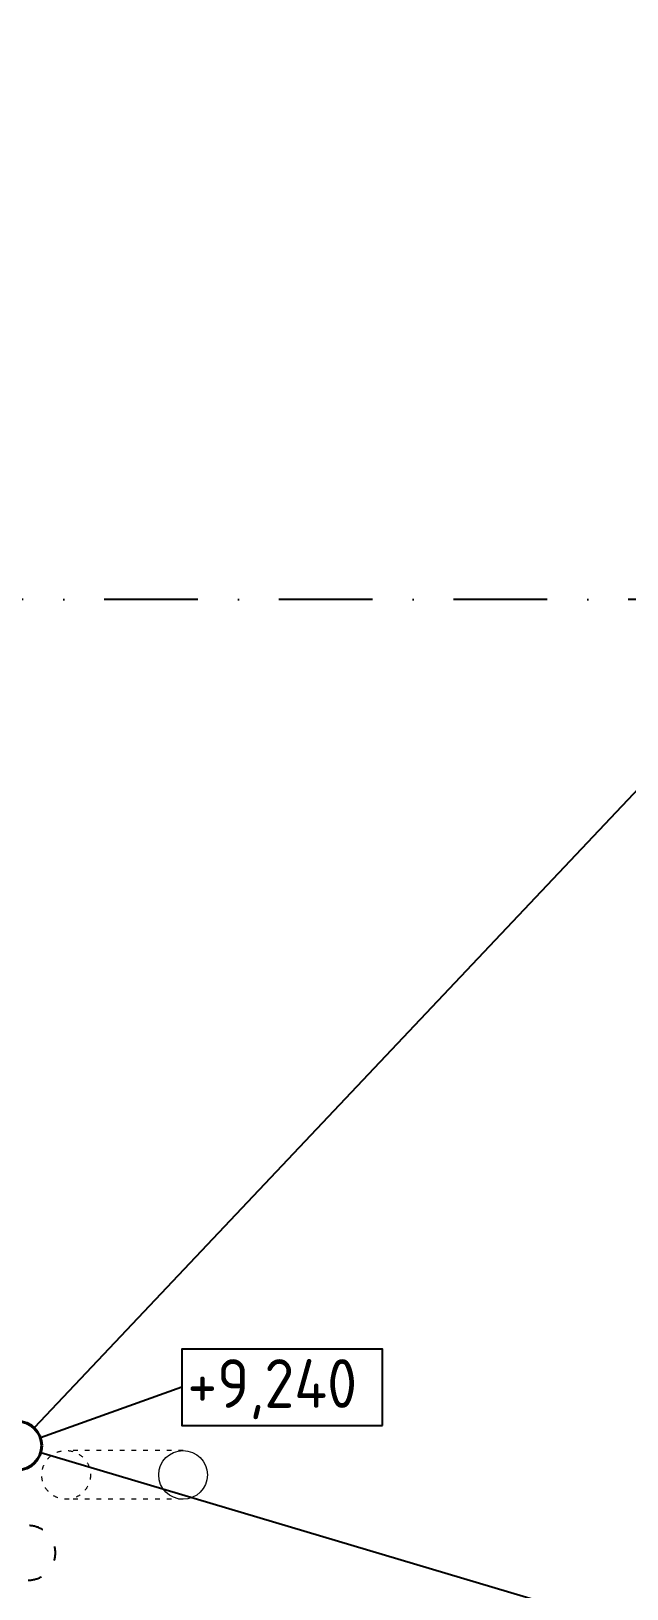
# Model space of a CAD drawing. Extents: x 4511820 to 5180432, y -1526536 to -944957.
# Drawn here: x 5149645 to 5151174, y -1030571 to -1026575 of the extents above; entities that cross this region are included whole.
import ezdxf

# ---------------------------------------------------------------- set-up
doc = ezdxf.new("R2010")
doc.units = 0
doc.header["$MEASUREMENT"] = 0
doc.linetypes.add('ACAD_ISO03W100', pattern=[30, 12, -18])
doc.linetypes.add('BODKOCIARKOVANA_3', pattern=[5.6, 3, -1.3, 0, -1.3])
for name, color, linetype in [('osi', 253, 'CONTINUOUS'), ('POZEMOK', 7, 'CONTINUOUS'), ('TENKÁ', 7, 'CONTINUOUS'), ('zz-vetr', 52, 'CONTINUOUS')]:
    doc.layers.add(name, color=color, linetype=linetype)
doc.layers.add('zz-kanal-daždová', color=136, linetype='CONTINUOUS', lineweight=40)
doc.layers.add('zz-kanal-splaskova', color=37, linetype='CONTINUOUS', lineweight=18)
doc.styles.add('STYLE1', font='isocp.shx')

msp = doc.modelspace()

# ---------------------------------------------------------------- linework, layer by layer
at = {"layer": 'osi', "linetype": 'BODKOCIARKOVANA_3', "ltscale": 80}
msp.add_line((5157242.5, -1028033.172), (5093572.5, -1028033.172), dxfattribs=at)
at = {"layer": 'POZEMOK'}
for p, q in [((5155882.5, -1023568.172), (5149652.936, -1030157.754)), ((5149669.908, -1030220.984), (5155882.5, -1032068.172))]:
    msp.add_line(p, q, dxfattribs=at)
at = {"layer": 'TENKÁ'}
msp.add_line((5150031.634, -1030053.499), (5149669.245, -1030183.265), dxfattribs=at)
at = {"layer": 'TENKÁ', "ltscale": 0.25}
msp.add_lwpolyline([(5150546.266, -1030151.624), (5150546.266, -1029955.374), (5150031.634, -1029955.374), (5150031.634, -1030151.624)], close=True, dxfattribs=at)
at = {"layer": 'zz-kanal-daždová'}
msp.add_circle((5149610, -1030203.172), 62.5, dxfattribs=at)
at = {"layer": 'zz-kanal-splaskova', "linetype": 'ACAD_ISO03W100'}
for p, q in [((5150035, -1030215.672), (5149735, -1030215.672)), ((5150035, -1030340.672), (5149735, -1030340.672))]:
    msp.add_line(p, q, dxfattribs=at)
msp.add_circle((5149735, -1030278.172), 62.5, dxfattribs=at)
at = {"layer": 'zz-kanal-splaskova'}
msp.add_circle((5150035, -1030278.172), 62.5, dxfattribs=at)
at = {"layer": 'zz-vetr', "linetype": 'ACAD_ISO03W100', "ltscale": 3}
msp.add_arc((5149637.5, -1030478.172), 70, 269.999959, 90.000041, dxfattribs=at)

# ---------------------------------------------------------------- texts
at = {"layer": 'TENKÁ', "ltscale": 0.25, "style": 'STYLE1'}
msp.add_text('+9,240', height=125, dxfattribs=at).set_placement((5150046.024, -1030106.323))

doc.saveas('drawing.dxf')
